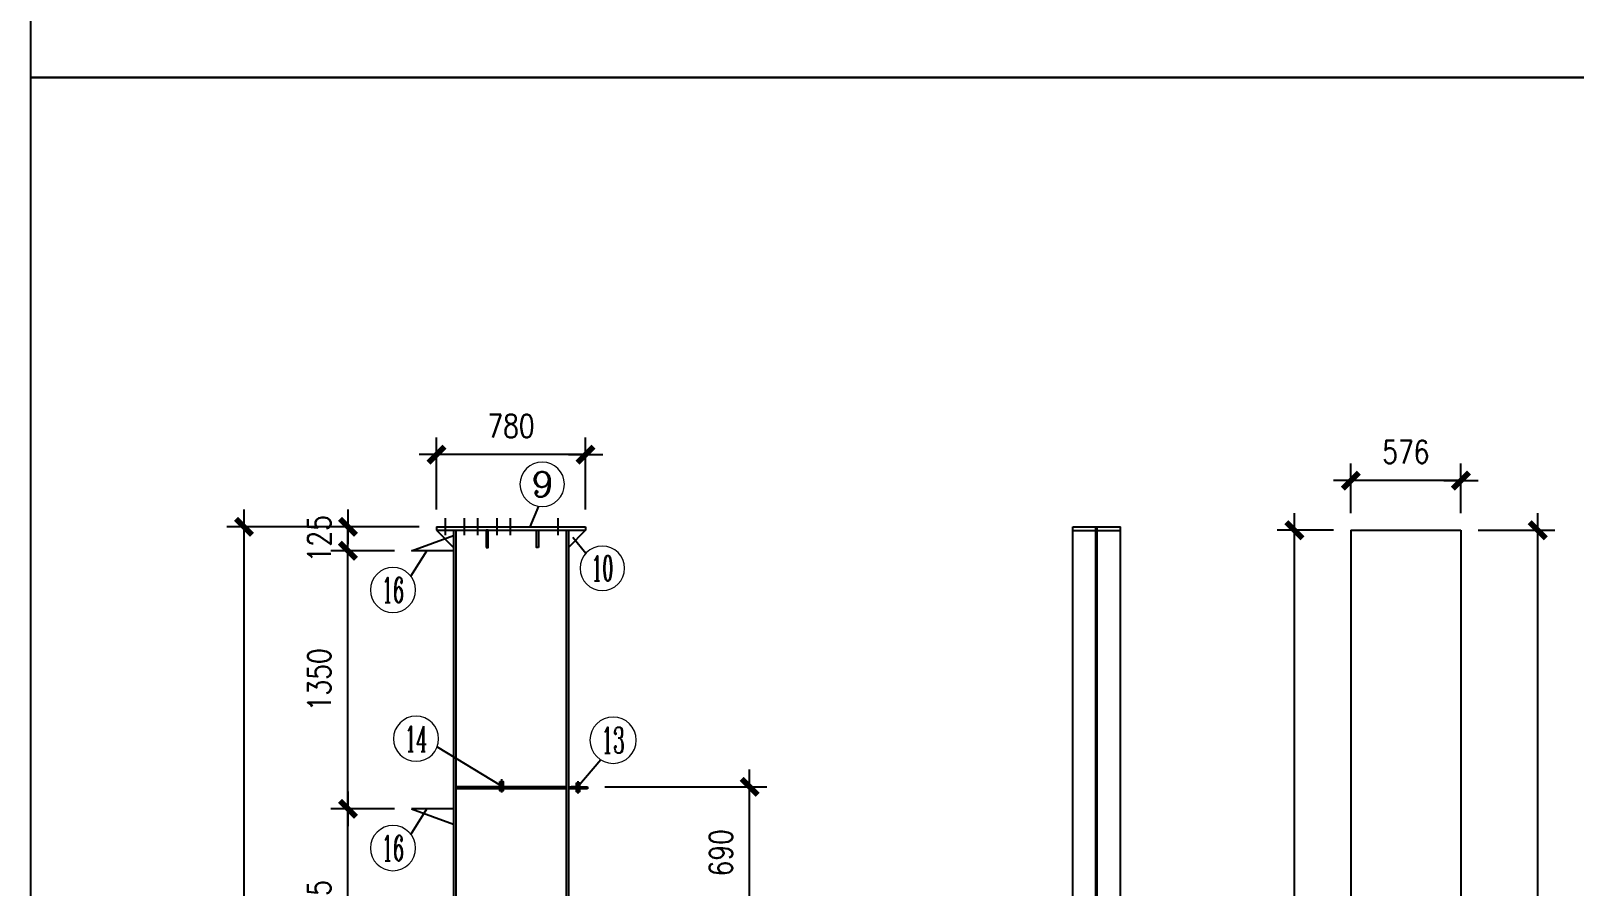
# Model space of a CAD drawing. Header units: millimetres. Extents: x 2451220 to 4527627, y -5186613 to -1639140.
# Drawn here: x 2483553 to 2491625, y -1741400 to -1736927 of the extents above; entities that cross this region are included whole.
import ezdxf
from ezdxf.enums import TextEntityAlignment as Align

# ---------------------------------------------------------------- set-up
doc = ezdxf.new("R2010")
doc.units = ezdxf.units.MM
doc.header["$LTSCALE"] = 1000
doc.header["$PDMODE"] = 34
doc.layers.add('钢架', color=7, linetype='Continuous', lineweight=25)
doc.styles.add('COMPLEX', font='COMPLEX')
doc.styles.add('DIM_FONT', font='simplex.shx', dxfattribs={"width": 0.8, "bigfont": 'hztxt.shx'})
doc.styles.get("Standard").update_dxf_attribs({"font": 'txt', "bigfont": 'gbcbig.shx'})
doc.dimstyles.get("Standard").update_dxf_attribs({"dimscale": 100, "dimtxt": 3.5, "dimasz": 1, "dimexe": 2.5, "dimexo": 3, "dimgap": 1.5, "dimtad": 1, "dimdec": 0, "dimzin": 0, "dimdsep": 46, "dimtxsty": 'Standard', "dimblk": 'ARCHTICK', "dimcen": 0.09, "dimadec": 0, "dimazin": 0, "dimtfac": 1, "dimtdec": 0, "dimtix": 1, "dimtmove": 2, "dimatfit": 3, "dimldrblk": 'ARCHTICK', "dimfxl": 1, "dimtolj": 1, "dimtzin": 0, "dimarcsym": 0})
doc.dimstyles.new('WGH(1)', dxfattribs={"dimscale": 1.2, "dimtxt": 100, "dimasz": 0.5, "dimexe": 75, "dimexo": 75, "dimgap": 75, "dimtad": 1, "dimdec": 0, "dimzin": 0, "dimdsep": 46, "dimtxsty": 'DIM_FONT', "dimblk1": '_DIMX', "dimblk2": '_DIMX', "dimsah": 1, "dimcen": 0.09, "dimclrd": 3, "dimclre": 3, "dimclrt": 7, "dimadec": 0, "dimazin": 0, "dimtfac": 1, "dimtdec": 0, "dimtix": 1, "dimtmove": 2, "dimatfit": 3, "dimldrblk": '_DIMX', "dimfxl": 1, "dimtolj": 1, "dimtzin": 0, "dimarcsym": 0})

# ---------------------------------------------------------------- blocks, each defined once
blk = doc.blocks.new('_DIMX')
blk.add_line((-150, 0), (150, 0))
at = {"const_width": 50}
blk.add_lwpolyline([(-70, -70), (70, 70)], dxfattribs=at)
blk = doc.blocks.new('*D425')
at = {"color": 3, "lineweight": -2}
for p, q in [((2486554.3, -1740880.4), (2487402.5, -1740880.4)), ((2487312.5, -1741569.8), (2487312.5, -1740881)), ((2487064.3, -1741570.4), (2487402.5, -1741570.4))]:
    blk.add_line(p, q, dxfattribs=at)
at = {"layer": 'Defpoints', "color": 0}
for p in [(2486464.3, -1740880.4), (2487312.5, -1740880.4), (2486974.3, -1741570.4)]:
    blk.add_point(p, dxfattribs=at)
at = {"color": 3, "lineweight": -2, "xscale": 0.6, "yscale": 0.6, "zscale": 0.6}
for p, rotation in [((2487312.5, -1740880.4), 90), ((2487312.5, -1741570.4), 270)]:
    blk.add_blockref('_DIMX', p, dxfattribs=dict(at, rotation=rotation))
at = {"color": 7, "insert": (2487162.5, -1741225.4), "char_height": 120, "attachment_point": 5, "rotation": 90, "style": 'DIM_FONT'}
blk.add_mtext('\\A1;690', dxfattribs=at)
blk = doc.blocks.new('*D1999')
at = {"color": 3, "lineweight": -2}
for p, q in [((2485674.3, -1739430.4), (2485674.3, -1739053)), ((2486454.3, -1739430.4), (2486454.3, -1739053)), ((2486453.7, -1739143), (2485674.9, -1739143))]:
    blk.add_line(p, q, dxfattribs=at)
at = {"layer": 'Defpoints', "color": 0}
for p in [(2485674.3, -1739143), (2485674.3, -1739520.4), (2486454.3, -1739520.4)]:
    blk.add_point(p, dxfattribs=at)
at = {"color": 3, "lineweight": -2, "xscale": 0.6, "yscale": 0.6, "zscale": 0.6, "rotation": 180}
blk.add_blockref('_DIMX', (2485674.3, -1739143), dxfattribs=at)
at = {"color": 3, "lineweight": -2, "xscale": 0.6, "yscale": 0.6, "zscale": 0.6}
blk.add_blockref('_DIMX', (2486454.3, -1739143), dxfattribs=at)
at = {"color": 7, "insert": (2486064.3, -1738993), "char_height": 120, "attachment_point": 5, "style": 'DIM_FONT'}
blk.add_mtext('\\A1;780', dxfattribs=at)
blk = doc.blocks.new('*D2000')
at = {"color": 3, "lineweight": -2}
for p, q in [((2485584.3, -1739520.4), (2484577.6, -1739520.4)), ((2484667.6, -1748769.8), (2484667.6, -1739521)), ((2485489.3, -1748770.4), (2484577.6, -1748770.4))]:
    blk.add_line(p, q, dxfattribs=at)
at = {"layer": 'Defpoints', "color": 0}
for p in [(2484667.6, -1739520.4), (2485674.3, -1739520.4), (2485579.3, -1748770.4)]:
    blk.add_point(p, dxfattribs=at)
at = {"color": 3, "lineweight": -2, "xscale": 0.6, "yscale": 0.6, "zscale": 0.6}
for p, rotation in [((2484667.6, -1739520.4), 90), ((2484667.6, -1748770.4), 270)]:
    blk.add_blockref('_DIMX', p, dxfattribs=dict(at, rotation=rotation))
at = {"color": 7, "insert": (2484517.6, -1744145.4), "char_height": 120, "attachment_point": 5, "rotation": 90, "style": 'DIM_FONT'}
blk.add_mtext('\\A1;9250', dxfattribs=at)
blk = doc.blocks.new('*D2001')
at = {"color": 3, "lineweight": -2}
for p, q in [((2490367.1, -1739538.4), (2490072.4, -1739538.4)), ((2490162.4, -1748739.8), (2490162.4, -1739539)), ((2490367.1, -1748740.4), (2490072.4, -1748740.4))]:
    blk.add_line(p, q, dxfattribs=at)
at = {"layer": 'Defpoints', "color": 0}
for p in [(2490162.4, -1739538.4), (2490457.1, -1739538.4), (2490457.1, -1748740.4)]:
    blk.add_point(p, dxfattribs=at)
at = {"color": 3, "lineweight": -2, "xscale": 0.6, "yscale": 0.6, "zscale": 0.6}
for p, rotation in [((2490162.4, -1739538.4), 90), ((2490162.4, -1748740.4), 270)]:
    blk.add_blockref('_DIMX', p, dxfattribs=dict(at, rotation=rotation))
at = {"color": 7, "insert": (2490012.4, -1744139.4), "char_height": 120, "attachment_point": 5, "rotation": 90, "style": 'DIM_FONT'}
blk.add_mtext('\\A1;9202', dxfattribs=at)
blk = doc.blocks.new('*D2002')
at = {"color": 3, "lineweight": -2}
for p, q in [((2491123.1, -1739538.4), (2491525.1, -1739538.4)), ((2491435.1, -1748739.8), (2491435.1, -1739539)), ((2491123.1, -1748740.4), (2491525.1, -1748740.4))]:
    blk.add_line(p, q, dxfattribs=at)
at = {"layer": 'Defpoints', "color": 0}
for p in [(2491033.1, -1739538.4), (2491435.1, -1739538.4), (2491033.1, -1748740.4)]:
    blk.add_point(p, dxfattribs=at)
at = {"color": 3, "lineweight": -2, "xscale": 0.6, "yscale": 0.6, "zscale": 0.6}
for p, rotation in [((2491435.1, -1739538.4), 90), ((2491435.1, -1748740.4), 270)]:
    blk.add_blockref('_DIMX', p, dxfattribs=dict(at, rotation=rotation))
at = {"color": 7, "insert": (2491285.1, -1744139.4), "char_height": 120, "attachment_point": 5, "rotation": 90, "style": 'DIM_FONT'}
blk.add_mtext('\\A1;9202', dxfattribs=at)
blk = doc.blocks.new('*D2004')
at = {"color": 3, "lineweight": -2}
for p, q in [((2490457.1, -1739448.4), (2490457.1, -1739188.9)), ((2491033.1, -1739448.4), (2491033.1, -1739188.9)), ((2491032.5, -1739278.9), (2490457.7, -1739278.9))]:
    blk.add_line(p, q, dxfattribs=at)
at = {"layer": 'Defpoints', "color": 0}
for p in [(2490457.1, -1739278.9), (2490457.1, -1739538.4), (2491033.1, -1739538.4)]:
    blk.add_point(p, dxfattribs=at)
at = {"color": 3, "lineweight": -2, "xscale": 0.6, "yscale": 0.6, "zscale": 0.6, "rotation": 180}
blk.add_blockref('_DIMX', (2490457.1, -1739278.9), dxfattribs=at)
at = {"color": 3, "lineweight": -2, "xscale": 0.6, "yscale": 0.6, "zscale": 0.6}
blk.add_blockref('_DIMX', (2491033.1, -1739278.9), dxfattribs=at)
at = {"color": 7, "insert": (2490745.1, -1739128.9), "char_height": 120, "attachment_point": 5, "style": 'DIM_FONT'}
blk.add_mtext('\\A1;576', dxfattribs=at)
blk = doc.blocks.new('轴线标号')
at = {"lineweight": 13}
blk.add_circle((0, 0), 0.5, dxfattribs=at)
at = {"layer": '钢架', "lineweight": 13, "style": 'COMPLEX', "width": 1.041667}
blk.add_attdef('A', text='', height=0.56, dxfattribs=at).set_placement((-0.25, -0.28), (0.25, -0.28), align=Align.FIT)
blk = doc.blocks.new('*D2027')
at = {"color": 3, "lineweight": -2}
for p, q in [((2485454.3, -1740995.4), (2485121.3, -1740995.4)), ((2485211.3, -1742069.8), (2485211.3, -1740996)), ((2485454.3, -1742070.4), (2485121.3, -1742070.4))]:
    blk.add_line(p, q, dxfattribs=at)
at = {"layer": 'Defpoints', "color": 0}
for p in [(2485211.3, -1740995.4), (2485544.3, -1740995.4), (2485544.3, -1742070.4)]:
    blk.add_point(p, dxfattribs=at)
at = {"color": 3, "lineweight": -2, "xscale": 0.6, "yscale": 0.6, "zscale": 0.6}
for p, rotation in [((2485211.3, -1740995.4), 90), ((2485211.3, -1742070.4), 270)]:
    blk.add_blockref('_DIMX', p, dxfattribs=dict(at, rotation=rotation))
at = {"color": 7, "insert": (2485061.3, -1741532.9), "char_height": 120, "attachment_point": 5, "rotation": 90, "style": 'DIM_FONT'}
blk.add_mtext('\\A1;1075', dxfattribs=at)
blk = doc.blocks.new('*D2028')
at = {"color": 3, "lineweight": -2}
for p, q in [((2485454.3, -1739645.4), (2485121.3, -1739645.4)), ((2485211.3, -1740994.8), (2485211.3, -1739646)), ((2485454.3, -1740995.4), (2485121.3, -1740995.4))]:
    blk.add_line(p, q, dxfattribs=at)
at = {"layer": 'Defpoints', "color": 0}
for p in [(2485211.3, -1739645.4), (2485544.3, -1739645.4), (2485544.3, -1740995.4)]:
    blk.add_point(p, dxfattribs=at)
at = {"color": 3, "lineweight": -2, "xscale": 0.6, "yscale": 0.6, "zscale": 0.6}
for p, rotation in [((2485211.3, -1739645.4), 90), ((2485211.3, -1740995.4), 270)]:
    blk.add_blockref('_DIMX', p, dxfattribs=dict(at, rotation=rotation))
at = {"color": 7, "insert": (2485061.3, -1740320.4), "char_height": 120, "attachment_point": 5, "rotation": 90, "style": 'DIM_FONT'}
blk.add_mtext('\\A1;1350', dxfattribs=at)
blk = doc.blocks.new('*D431')
at = {"color": 3, "lineweight": -2}
for p, q in [((2485364.3, -1739520.4), (2485121.3, -1739520.4)), ((2485211.3, -1739519.8), (2485211.3, -1739519.2)), ((2485211.3, -1739645.4), (2485211.3, -1739520.4)), ((2485364.3, -1739645.4), (2485121.3, -1739645.4)), ((2485211.3, -1739646), (2485211.3, -1739646.6))]:
    blk.add_line(p, q, dxfattribs=at)
at = {"layer": 'Defpoints', "color": 0}
for p in [(2485211.3, -1739520.4), (2485454.3, -1739520.4), (2485454.3, -1739645.4)]:
    blk.add_point(p, dxfattribs=at)
at = {"color": 3, "lineweight": -2, "xscale": 0.6, "yscale": 0.6, "zscale": 0.6}
for p, rotation in [((2485211.3, -1739520.4), 270), ((2485211.3, -1739645.4), 90)]:
    blk.add_blockref('_DIMX', p, dxfattribs=dict(at, rotation=rotation))
at = {"color": 7, "insert": (2485061.3, -1739582.9), "char_height": 120, "attachment_point": 5, "rotation": 90, "style": 'DIM_FONT'}
blk.add_mtext('\\A1;125', dxfattribs=at)

msp = doc.modelspace()

# ---------------------------------------------------------------- linework, layer by layer
for p, q in [((2486208.2, -1739412.5), (2486163.4, -1739520.4)), ((2485544.3, -1739645.4), (2485764.3, -1739565.4)), ((2485674.3, -1739538.4), (2485764.3, -1739628.4)), ((2485764.3, -1739538.4), (2485764.3, -1748770.4)), ((2485776.3, -1739538.4), (2485776.3, -1748770.4)), ((2486352.3, -1739538.4), (2486352.3, -1748770.4)), ((2486364.3, -1739538.4), (2486364.3, -1748770.4)), ((2486454.3, -1739538.4), (2486364.3, -1739628.4)), ((2486455.4, -1739659.7), (2486387.3, -1739575.9)), ((2489002.3, -1748740.4), (2489002.3, -1739520.4)), ((2489002.3, -1739520.4), (2489252.3, -1739520.4)), ((2489002.3, -1739540.4), (2489252.3, -1739540.4)), ((2489123.3, -1748740.4), (2489123.3, -1739520.4)), ((2489127.3, -1748740.4), (2489127.3, -1739520.4)), ((2489131.3, -1748740.4), (2489131.3, -1739520.4)), ((2489252.3, -1748740.4), (2489252.3, -1739520.4)), ((2490457.1, -1739538.4), (2490457.1, -1748740.4)), ((2491033.1, -1739538.4), (2491033.1, -1748740.4)), ((2485540.8, -1739779.4), (2485623.2, -1739645.4)), ((2485764.3, -1739645.4), (2485544.3, -1739645.4)), ((2485677.9, -1740671.6), (2486011.7, -1740873.3)), ((2486533.9, -1740739.1), (2486414.3, -1740880.4)), ((2486354.3, -1740880.4), (2485774.3, -1740880.4)), ((2486364.3, -1740880.4), (2486464.3, -1740880.4)), ((2486414.3, -1740880.4), (2486379.3, -1740880.4)), ((2486414.3, -1740850.1), (2486414.3, -1740915.4)), ((2486464.3, -1740880.4), (2486464.3, -1740890.4)), ((2486354.3, -1740890.4), (2485774.3, -1740890.4)), ((2486464.3, -1740890.4), (2486364.3, -1740890.4)), ((2485540.8, -1741129.4), (2485623.2, -1740995.4)), ((2485764.3, -1740995.4), (2485544.3, -1740995.4)), ((2485544.3, -1740995.4), (2485764.3, -1741075.4))]:
    msp.add_line(p, q)
at = {"color": 2}
for p, q in [((2485719.3, -1739475.8), (2485719.3, -1739564.7)), ((2485819.3, -1739475.8), (2485819.3, -1739564.7)), ((2485889.3, -1739475.8), (2485889.3, -1739564.7)), ((2485989.3, -1739475.8), (2485989.3, -1739564.7)), ((2486059.3, -1739475.8), (2486059.3, -1739564.7)), ((2486309.3, -1739475.8), (2486309.3, -1739564.7)), ((2485674.3, -1739520.4), (2485674.3, -1739538.4)), ((2485674.3, -1739520.4), (2486454.3, -1739520.4)), ((2485674.3, -1739538.4), (2486454.3, -1739538.4)), ((2486454.3, -1739520.4), (2486454.3, -1739538.4)), ((2490457.1, -1739538.4), (2491033.1, -1739538.4)), ((2486014.3, -1740839.8), (2486014.3, -1740910.6))]:
    msp.add_line(p, q, dxfattribs=at)
for points in [[(2499972, -1737171.4), (2483552.7, -1737171.4), (2483552.7, -1724214.5), (2499972, -1724214.5)], [(2499972, -1750128.4), (2483552.7, -1750128.4), (2483552.7, -1737171.4), (2499972, -1737171.4)], [(2485934.3, -1739628.4), (2485944.3, -1739628.4), (2485944.3, -1739538.4), (2485934.3, -1739538.4)], [(2485934.3, -1739628.4), (2485944.3, -1739628.4), (2485944.3, -1739538.4), (2485934.3, -1739538.4)], [(2486207.7, -1739628.4), (2486197.7, -1739628.4), (2486197.7, -1739538.4), (2486207.7, -1739538.4)], [(2486406.7, -1740859), (2486422.4, -1740859), (2486422.4, -1740906.8), (2486406.7, -1740906.8)]]:
    msp.add_lwpolyline(points, close=True)
msp.add_lwpolyline([(2486005.8, -1740852.4), (2486022.9, -1740852.4), (2486022.9, -1740901.5), (2486005.8, -1740901.5)], close=True, dxfattribs=at)

# ---------------------------------------------------------------- block references
ref = msp.add_blockref('轴线标号', (2486227.4, -1739297.9), dxfattribs=dict(xscale=-232.4988107294776, yscale=232.4988107294776, zscale=232.4988107293054))
ref.add_attrib('A', '9', dxfattribs={"layer": '钢架', "lineweight": 13, "height": 130.2, "style": 'COMPLEX', "width": 1.339286}).set_placement((2486169.3, -1739363), (2486285.6, -1739363), align=Align.FIT)
ref = msp.add_blockref('轴线标号', (2486542, -1739737.2), dxfattribs=dict(xscale=-232.4988107294776, yscale=232.4988107294776, zscale=232.4988107293054))
ref.add_attrib('A', '10', dxfattribs={"layer": '钢架', "lineweight": 13, "height": 130.2, "style": 'COMPLEX', "width": 0.646552}).set_placement((2486483.9, -1739802.3), (2486600.1, -1739802.3), align=Align.FIT)
ref = msp.add_blockref('轴线标号', (2485446.9, -1739850.9), dxfattribs=dict(xscale=-236.1316046467982, yscale=236.1316046467982, zscale=236.1316046469508))
ref.add_attrib('A', '16', dxfattribs={"layer": '钢架', "lineweight": 13, "height": 132.23, "style": 'COMPLEX', "width": 0.646552}).set_placement((2485387.9, -1739917.1), (2485505.9, -1739917.1), align=Align.FIT)
ref = msp.add_blockref('轴线标号', (2485567.8, -1740628.8), dxfattribs=dict(xscale=-236.1316046467982, yscale=236.1316046467982, zscale=236.1316046469508))
ref.add_attrib('A', '14', dxfattribs={"layer": '钢架', "lineweight": 13, "height": 132.23, "style": 'COMPLEX', "width": 0.604839}).set_placement((2485508.8, -1740694.9), (2485626.8, -1740694.9), align=Align.FIT)
ref = msp.add_blockref('轴线标号', (2486598.1, -1740636.4), dxfattribs=dict(xscale=-242.1862611761317, yscale=242.1862611765973, zscale=242.1862611763598))
ref.add_attrib('A', '13', dxfattribs={"layer": '钢架', "lineweight": 13, "height": 135.62, "style": 'COMPLEX', "width": 0.646552}).set_placement((2486537.5, -1740704.2), (2486658.6, -1740704.2), align=Align.FIT)
ref = msp.add_blockref('轴线标号', (2485446.9, -1741200.9), dxfattribs=dict(xscale=-236.1316046467982, yscale=236.1316046467982, zscale=236.1316046469508))
ref.add_attrib('A', '16', dxfattribs={"layer": '钢架', "lineweight": 13, "height": 132.23, "style": 'COMPLEX', "width": 0.646552}).set_placement((2485387.9, -1741267.1), (2485505.9, -1741267.1), align=Align.FIT)

# ---------------------------------------------------------------- dimensions: what is measured, and where the dimension line sits
for base, p1, p2, picture, middle in [((2485674.3, -1739143), (2486454.3, -1739520.4), (2485674.3, -1739520.4), '*D1999', (2486064.3, -1738993)), ((2490457.1, -1739278.9), (2491033.1, -1739538.4), (2490457.1, -1739538.4), '*D2004', (2490745.1, -1739128.9))]:
    dim = msp.add_linear_dim(base=base, p1=p1, p2=p2, dimstyle='WGH(1)')
    dim.commit()
    dim.dimension.update_dxf_attribs({"geometry": picture, "text_midpoint": middle})
for base, p1, p2, picture, middle in [((2484667.6, -1739520.4), (2485579.3, -1748770.4), (2485674.3, -1739520.4), '*D2000', (2484517.6, -1744145.4)), ((2485211.3, -1739520.4), (2485454.3, -1739645.4), (2485454.3, -1739520.4), '*D431', (2485061.3, -1739582.9)), ((2490162.4, -1739538.4), (2490457.1, -1748740.4), (2490457.1, -1739538.4), '*D2001', (2490012.4, -1744139.4)), ((2491435.1, -1739538.4), (2491033.1, -1748740.4), (2491033.1, -1739538.4), '*D2002', (2491285.1, -1744139.4))]:
    dim = msp.add_linear_dim(base=base, p1=p1, p2=p2, angle=90, dimstyle='WGH(1)')
    dim.commit()
    dim.dimension.update_dxf_attribs({"geometry": picture, "text_midpoint": middle})
for base, p1, p2, picture, middle in [((2485211.3, -1739645.4), (2485544.3, -1740995.4), (2485544.3, -1739645.4), '*D2028', (2485061.3, -1740320.4)), ((2487312.5, -1740880.4), (2486974.3, -1741570.4), (2486464.3, -1740880.4), '*D425', (2487162.5, -1741225.4)), ((2485211.3, -1740995.4), (2485544.3, -1742070.4), (2485544.3, -1740995.4), '*D2027', (2485061.3, -1741532.9))]:
    dim = msp.add_linear_dim(base=base, p1=p1, p2=p2, angle=90, dimstyle='Standard', override={"dimscale": 1.2, "dimtxt": 100, "dimasz": 0.5, "dimexe": 75, "dimexo": 75, "dimgap": 75, "dimtxsty": 'DIM_FONT', "dimblk1": '_DIMX', "dimblk2": '_DIMX', "dimsah": 1, "dimclrd": 3, "dimclre": 3, "dimclrt": 7, "dimldrblk": '_DIMX'})
    dim.commit()
    dim.dimension.update_dxf_attribs({"geometry": picture, "text_midpoint": middle})

doc.saveas('drawing.dxf')
